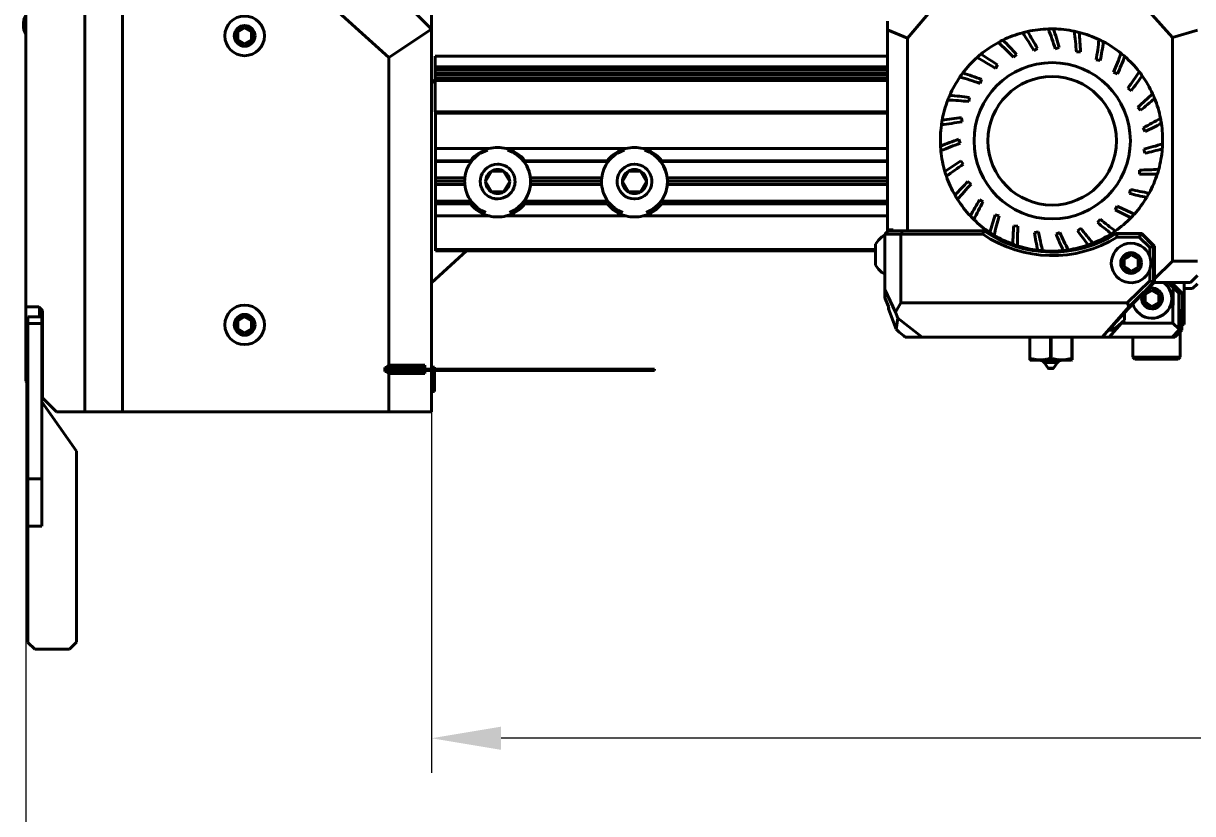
# Model space of a CAD drawing. Header units: millimetres. Extents: x 15 to 415, y 5 to 292.
# Drawn here: x 55.34 to 97.41, y 196.77 to 225.22 of the extents above; entities that cross this region are included whole.
import ezdxf

# ---------------------------------------------------------------- set-up
doc = ezdxf.new("R2010")
doc.units = ezdxf.units.MM
doc.layers.add('Annotations', color=7, linetype='Continuous')
doc.layers.add('Geometries', color=7, linetype='Continuous')
doc.styles.add('Shapr2', font='txt', dxfattribs={"height": 3.3495})
doc.dimstyles.new('ISO-25', dxfattribs={"dimtxt": 2.5, "dimasz": 2.5, "dimexe": 1.25, "dimexo": 0.625, "dimtad": 1, "dimtxsty": 'Standard', "dimcen": 2.5, "dimadec": 0, "dimazin": 0, "dimtfac": 1, "dimtmove": 0, "dimatfit": 3, "dimfxl": 1, "dimarcsym": 0})

# ---------------------------------------------------------------- blocks, each defined once
blk = doc.blocks.new('*D2')
at = {"layer": 'Annotations', "color": 0, "linetype": 'Continuous', "lineweight": 15}
for p, q in [((179.652, 228.924), (179.652, 184.329)), ((55.42, 223.18), (55.42, 184.329)), ((177.152, 185.579), (57.92, 185.579))]:
    blk.add_line(p, q, dxfattribs=at)
at = {"layer": 'Annotations', "color": 0}
for points in [[(57.92, 185.995), (57.92, 185.162), (55.42, 185.579)], [(177.152, 185.162), (177.152, 185.995), (179.652, 185.579)]]:
    blk.add_solid(points, dxfattribs=at)
at = {"layer": 'Defpoints', "color": 0}
for p in [(179.652, 229.549), (55.42, 223.805), (55.42, 185.579)]:
    blk.add_point(p, dxfattribs=at)
at = {"layer": 'Annotations', "color": 0, "lineweight": 15, "insert": (117.878, 188.273), "char_height": 3.3495, "attachment_point": 5, "style": 'Shapr2'}
blk.add_mtext('\\A1;496,93', dxfattribs=at)
blk = doc.blocks.new('*D4')
at = {"layer": 'Annotations', "color": 0, "linetype": 'Continuous', "lineweight": 15}
for p, q in [((70.023, 215.248), (70.023, 198.234)), ((165.3, 215.225), (165.3, 198.234)), ((162.8, 199.484), (72.523, 199.484))]:
    blk.add_line(p, q, dxfattribs=at)
at = {"layer": 'Annotations', "color": 0}
for points in [[(72.523, 199.901), (72.523, 199.067), (70.023, 199.484)], [(162.8, 199.067), (162.8, 199.901), (165.3, 199.484)]]:
    blk.add_solid(points, dxfattribs=at)
at = {"layer": 'Defpoints', "color": 0}
for p in [(70.023, 215.873), (165.3, 215.85), (70.023, 199.484)]:
    blk.add_point(p, dxfattribs=at)
at = {"layer": 'Annotations', "color": 0, "lineweight": 15, "insert": (116.97, 202.178), "char_height": 3.3495, "attachment_point": 5, "style": 'Shapr2'}
blk.add_mtext('\\A1;381,11', dxfattribs=at)

msp = doc.modelspace()

# ---------------------------------------------------------------- linework, layer by layer
at = {"layer": 'Geometries', "linetype": 'Continuous', "lineweight": 40}
for p, q in [((70.0232, 229.7253), (70.0232, 225.0108)), ((55.4198, 224.8288), (55.4198, 227.4487)), ((57.5439, 212.0201), (57.543, 227.4977)), ((65.341, 226.829), (68.4905, 223.9823)), ((58.8988, 226.5927), (58.8988, 211.234)), ((70.0232, 225.0108), (69.1732, 225.8608)), ((87.9647, 225.6396), (87.1496, 224.6822)), ((96.689, 224.7018), (95.845, 225.6396)), ((55.4196, 225.5014), (55.4196, 224.829)), ((86.4332, 225.2899), (86.4332, 224.9884)), ((55.4196, 224.829), (55.4196, 215.0521)), ((55.4198, 223.8053), (55.4198, 224.8288)), ((63.2978, 225.0539), (63.0478, 224.9096)), ((63.0478, 224.9096), (63.0478, 224.9063)), ((63.0478, 224.6688), (63.0478, 224.9063)), ((63.5478, 224.9096), (63.2978, 225.0539)), ((63.5478, 224.9096), (63.5478, 224.9063)), ((63.5478, 224.9063), (63.5478, 224.6688)), ((68.4905, 223.9823), (70.0232, 225.003)), ((70.0232, 225.0108), (70.0232, 225.003)), ((70.0232, 225.003), (70.0232, 223.1901)), ((87.1496, 224.6822), (86.4332, 224.9884)), ((86.4332, 224.0312), (86.4332, 224.9884)), ((97.5832, 224.9756), (96.689, 224.7018)), ((96.689, 216.6539), (96.689, 224.7018)), ((63.0478, 224.6209), (63.0478, 224.6688)), ((63.0478, 224.6209), (63.2978, 224.4766)), ((63.2978, 224.4766), (63.5478, 224.6209)), ((63.5478, 224.6209), (63.5478, 224.6688)), ((87.1496, 224.6822), (87.1496, 217.7503)), ((91.7003, 224.2355), (91.8293, 224.3121)), ((92.4667, 224.2997), (92.6099, 224.3445)), ((68.4905, 212.909), (68.4905, 223.9823)), ((70.157, 224.0312), (70.157, 223.6562)), ((70.157, 224.0312), (86.4332, 224.0312)), ((86.4332, 223.6562), (86.4332, 224.0312)), ((90.9694, 223.9963), (91.0772, 224.1005)), ((93.2273, 224.1854), (93.377, 224.196)), ((93.941, 223.8988), (94.0891, 223.8746)), ((55.4198, 215.0519), (55.4198, 223.8053)), ((86.4332, 223.6562), (70.157, 223.6562)), ((70.157, 223.5572), (70.157, 223.6562)), ((70.157, 223.5572), (86.4332, 223.5572)), ((70.157, 223.437), (70.157, 223.5572)), ((86.4332, 223.437), (70.157, 223.437)), ((70.157, 223.437), (70.157, 223.3754)), ((86.4332, 223.5572), (86.4332, 223.6562)), ((86.4332, 223.437), (86.4332, 223.5572)), ((86.4332, 223.3754), (86.4332, 223.437)), ((90.3133, 223.5949), (90.3941, 223.7213)), ((94.5694, 223.4554), (94.7079, 223.3977)), ((70.0232, 223.1901), (70.0232, 215.8725)), ((70.157, 223.0674), (70.0232, 223.1901)), ((70.157, 223.3754), (86.4332, 223.3754)), ((70.157, 223.2553), (70.157, 223.3754)), ((86.4332, 223.2553), (70.157, 223.2553)), ((70.157, 223.1562), (70.157, 223.2553)), ((70.157, 223.1562), (70.157, 223.0674)), ((86.4332, 223.1562), (70.157, 223.1562)), ((70.157, 223.0674), (70.157, 222.0312)), ((86.4332, 223.2553), (86.4332, 223.3754)), ((86.4332, 223.1562), (86.4332, 223.2553)), ((86.4332, 222.0312), (86.4332, 223.1562)), ((89.7674, 223.0531), (89.817, 223.1947)), ((95.0786, 222.8789), (95.2, 222.7908)), ((89.3612, 222.4), (89.3768, 222.5492)), ((95.4411, 222.2006), (95.539, 222.0869)), ((70.157, 222.0312), (70.1605, 222.0312)), ((86.4332, 222.0312), (70.1605, 222.0312)), ((70.1605, 221.9812), (70.1605, 222.0312)), ((86.4332, 221.9812), (70.1605, 221.9812)), ((70.1605, 220.7072), (70.1605, 221.9812)), ((86.4332, 221.9812), (86.4332, 222.0312)), ((86.4332, 220.7072), (86.4332, 221.9812)), ((89.1166, 221.6708), (89.0974, 221.8195)), ((95.6375, 221.457), (95.7064, 221.3238)), ((89.0468, 220.9049), (88.9937, 221.0452)), ((70.1605, 220.2714), (70.1605, 220.7072)), ((72.0909, 220.7072), (70.1605, 220.7072)), ((77.0159, 220.7072), (72.7128, 220.7072)), ((86.4332, 220.7072), (77.6378, 220.7072)), ((86.4332, 220.2714), (86.4332, 220.7072)), ((95.657, 220.6881), (95.6934, 220.5426)), ((70.1605, 220.2411), (70.1605, 220.2714)), ((71.421, 220.2714), (70.1605, 220.2714)), ((71.4572, 220.2411), (70.1605, 220.2411)), ((70.1605, 219.6506), (70.1605, 220.2411)), ((72.3918, 220.1464), (72.3965, 220.1465)), ((72.4075, 220.1465), (72.4127, 220.1464)), ((72.4405, 220.1453), (72.4407, 220.1453)), ((76.3822, 220.2411), (73.3465, 220.2411)), ((76.346, 220.2714), (73.3827, 220.2714)), ((77.3168, 220.1464), (77.3215, 220.1465)), ((77.3325, 220.1465), (77.3377, 220.1464)), ((86.4332, 220.2411), (78.2715, 220.2411)), ((86.4332, 220.2714), (78.3077, 220.2714)), ((86.4332, 220.2411), (86.4332, 220.2714)), ((86.4332, 219.6506), (86.4332, 220.2411)), ((89.1554, 220.1435), (89.0715, 220.2677)), ((71.2214, 219.6506), (70.1605, 219.6506)), ((70.1605, 219.5312), (70.1605, 219.6506)), ((72.1853, 219.8965), (71.9688, 219.5215)), ((72.1853, 219.8965), (71.9688, 219.5215)), ((72.1853, 219.8965), (72.2054, 219.8965)), ((72.5589, 219.8965), (72.2054, 219.8965)), ((72.6183, 219.8965), (72.5589, 219.8965)), ((72.8348, 219.5215), (72.6183, 219.8965)), ((76.1464, 219.6506), (73.5823, 219.6506)), ((77.1103, 219.8965), (76.8938, 219.5215)), ((77.1103, 219.8965), (76.8938, 219.5215)), ((77.1103, 219.8965), (77.1304, 219.8965)), ((77.4839, 219.8965), (77.1304, 219.8965)), ((77.5433, 219.8965), (77.4839, 219.8965)), ((77.7598, 219.5215), (77.5433, 219.8965)), ((77.9272, 219.6951), (77.9279, 219.6927)), ((86.4332, 219.6506), (78.5073, 219.6506)), ((86.4332, 219.5312), (86.4332, 219.6506)), ((95.4987, 219.9355), (95.5005, 219.7855)), ((70.1605, 219.4118), (70.1605, 219.5312)), ((71.2144, 219.5312), (70.1605, 219.5312)), ((70.1605, 218.8214), (70.1605, 219.4118)), ((71.2194, 219.4118), (70.1605, 219.4118)), ((71.9688, 219.5215), (72.1853, 219.1465)), ((71.9688, 219.5215), (72.1853, 219.1465)), ((72.6183, 219.1465), (72.8348, 219.5215)), ((73.0266, 219.5061), (73.0267, 219.5106)), ((73.0268, 219.5215), (73.0267, 219.5355)), ((73.0267, 219.5106), (73.0268, 219.5215)), ((76.1444, 219.4118), (73.5843, 219.4118)), ((76.1394, 219.5312), (73.5893, 219.5312)), ((76.7213, 219.3666), (76.7235, 219.3584)), ((76.8938, 219.5215), (77.1103, 219.1465)), ((76.8938, 219.5215), (77.1103, 219.1465)), ((77.5433, 219.1465), (77.7598, 219.5215)), ((77.9516, 219.5061), (77.9517, 219.5106)), ((77.9518, 219.5215), (77.9517, 219.5355)), ((77.9517, 219.5106), (77.9518, 219.5215)), ((86.4332, 219.4118), (78.5093, 219.4118)), ((86.4332, 219.5312), (78.5143, 219.5312)), ((86.4332, 219.4118), (86.4332, 219.5312)), ((86.4332, 218.8214), (86.4332, 219.4118)), ((89.4367, 219.4276), (89.3264, 219.5292)), ((95.1711, 219.2396), (95.1383, 219.0932)), ((71.4427, 218.8214), (70.1605, 218.8214)), ((70.1605, 218.7214), (70.1605, 218.8214)), ((72.1853, 219.1465), (72.1855, 219.1465)), ((72.2049, 219.1465), (72.1855, 219.1465)), ((72.5983, 219.1465), (72.2049, 219.1465)), ((72.2842, 218.9076), (72.2853, 218.9074)), ((72.6183, 219.1465), (72.5983, 219.1465)), ((76.3677, 218.8214), (73.361, 218.8214)), ((77.1103, 219.1465), (77.1105, 219.1465)), ((77.1299, 219.1465), (77.1105, 219.1465)), ((77.5233, 219.1465), (77.1299, 219.1465)), ((77.5433, 219.1465), (77.5233, 219.1465)), ((86.4332, 218.8214), (78.286, 218.8214)), ((86.4332, 218.7214), (86.4332, 218.8214)), ((89.8756, 218.796), (89.7447, 218.8694)), ((70.1605, 218.2856), (70.1605, 218.7214)), ((71.4211, 218.7214), (70.1605, 218.7214)), ((76.3461, 218.7214), (73.3825, 218.7214)), ((86.4332, 218.7214), (78.3075, 218.7214)), ((86.4332, 218.2856), (86.4332, 218.7214)), ((94.6918, 218.6381), (94.6262, 218.5032)), ((72.0916, 218.2856), (70.1605, 218.2856)), ((70.1605, 217.0812), (70.1605, 218.2856)), ((77.0166, 218.2856), (72.7121, 218.2856)), ((86.4332, 218.2856), (77.6371, 218.2856)), ((86.4332, 217.7878), (86.4332, 218.2856)), ((90.4482, 218.2826), (90.304, 218.3238)), ((94.0868, 218.1633), (93.9918, 218.0472)), ((86.3332, 217.6253), (86.4332, 217.7253)), ((86.3332, 217.5918), (86.3332, 217.6253)), ((86.9083, 217.6253), (86.3332, 217.6253)), ((86.3332, 216.1886), (86.3332, 217.5918)), ((86.4332, 217.7878), (86.5082, 217.7878)), ((86.4332, 217.7253), (86.4332, 217.7878)), ((86.4332, 217.7253), (86.4582, 217.7503)), ((86.4582, 217.7503), (86.5082, 217.7503)), ((86.5082, 217.7878), (86.6332, 217.7878)), ((86.5082, 217.7878), (86.5082, 217.7503)), ((86.5082, 217.7503), (86.6332, 217.7503)), ((86.6332, 217.7503), (86.6332, 217.7878)), ((86.6332, 217.7503), (86.9805, 217.7503)), ((86.9805, 217.7503), (86.9083, 217.6253)), ((86.9083, 215.151), (86.9083, 217.6253)), ((89.8634, 217.6253), (86.9083, 217.6253)), ((86.9805, 217.7503), (87.1496, 217.7503)), ((87.1496, 217.7503), (89.645, 217.7503)), ((89.9023, 217.7503), (89.645, 217.7503)), ((89.9023, 217.7503), (89.8634, 217.6253)), ((91.1238, 217.915), (90.974, 217.9219)), ((91.866, 217.7132), (91.7186, 217.6854)), ((92.6347, 217.688), (92.4977, 217.6269)), ((93.3885, 217.8408), (93.2693, 217.7497)), ((94.6637, 217.6503), (94.9474, 217.6503)), ((94.6998, 217.5253), (94.6637, 217.6503)), ((95.3619, 217.6503), (94.9474, 217.6503)), ((95.5542, 217.6503), (95.3619, 217.6503)), ((95.4873, 217.5253), (95.5546, 217.6498)), ((95.5542, 217.6503), (95.5546, 217.6498)), ((95.5542, 217.6503), (95.5697, 217.6503)), ((95.5546, 217.6498), (96.0075, 217.2003)), ((95.5818, 217.6503), (95.5697, 217.6503)), ((95.5818, 217.6503), (96.0352, 217.2003)), ((86.0041, 217.0813), (86.0041, 217.2652)), ((95.4873, 217.5253), (94.6998, 217.5253)), ((95.8672, 217.1482), (95.4873, 217.5253)), ((95.8672, 217.1482), (96.0074, 217.1996)), ((95.8672, 216.8343), (95.8672, 217.1482)), ((96.0075, 217.2003), (96.0074, 217.1996)), ((96.0074, 217.1996), (96.0074, 215.901)), ((96.0352, 217.2003), (96.0075, 217.2003)), ((96.0352, 217.2003), (96.0352, 217.0745)), ((71.2872, 217.0312), (70.0232, 215.8725)), ((86.0041, 217.0812), (70.1605, 217.0812)), ((70.1605, 217.0312), (70.1605, 217.0812)), ((71.2872, 217.0312), (70.1605, 217.0312)), ((86.0041, 217.0312), (71.2872, 217.0312)), ((86.0041, 217.0312), (86.0041, 217.0813)), ((86.0041, 216.5152), (86.0041, 217.0312)), ((94.9478, 216.7346), (95.1103, 216.8284)), ((94.9478, 216.7346), (94.9478, 216.4459)), ((95.1978, 216.8789), (95.1103, 216.8284)), ((95.4478, 216.7346), (95.1978, 216.8789)), ((95.4478, 216.4459), (95.4478, 216.7346)), ((96.0352, 216.0224), (96.0352, 217.0745)), ((94.9478, 216.4459), (94.9648, 216.4361)), ((95.1103, 216.3521), (94.9648, 216.4361)), ((95.1978, 216.3016), (95.1103, 216.3521)), ((95.1978, 216.3016), (95.4478, 216.4459)), ((95.8672, 215.9523), (95.8672, 216.3462)), ((96.0352, 216.0156), (96.689, 216.6539)), ((96.689, 216.6539), (97.5832, 216.6539)), ((70.0232, 215.8725), (70.0232, 212.8387)), ((86.3332, 215.6373), (86.3332, 216.1886)), ((95.0599, 215.151), (95.8672, 215.9523)), ((96.0075, 215.9003), (95.7104, 215.6054)), ((96.0273, 215.8925), (95.7868, 215.6538)), ((95.8672, 215.9523), (96.0074, 215.901)), ((96.0074, 215.901), (96.0075, 215.9003)), ((96.0075, 215.9003), (96.0352, 215.9003)), ((96.0273, 215.8925), (96.0352, 215.9003)), ((96.3655, 215.8925), (96.0273, 215.8925)), ((96.0352, 216.0168), (96.0352, 216.0224)), ((96.0352, 216.0156), (96.0352, 216.0168)), ((96.0352, 216.0156), (96.0352, 215.9003)), ((96.5098, 215.8925), (96.3655, 215.8925)), ((96.635, 215.8925), (96.5098, 215.8925)), ((96.7334, 215.8925), (96.635, 215.8925)), ((96.7334, 215.8925), (96.8206, 215.8925)), ((96.8332, 215.8925), (96.8206, 215.8925)), ((97.1103, 215.8925), (96.8332, 215.8925)), ((97.1103, 215.6675), (97.1103, 215.8925)), ((97.3332, 215.8925), (97.1103, 215.8925)), ((97.3332, 215.8925), (97.5832, 216.1425)), ((86.3332, 215.6373), (86.7158, 214.8176)), ((86.3332, 215.338), (86.3332, 215.6373)), ((95.6593, 215.5547), (95.1271, 215.0265)), ((95.3277, 215.1981), (95.6105, 215.4788)), ((95.6105, 215.4788), (95.7868, 215.6538)), ((95.7104, 215.6054), (95.6593, 215.5547)), ((95.6978, 215.4596), (95.7162, 215.4702)), ((95.6978, 215.4596), (95.6978, 215.4026)), ((95.9478, 215.6039), (95.7162, 215.4702)), ((96.1978, 215.4596), (95.9478, 215.6039)), ((96.1978, 215.1709), (96.1978, 215.4596)), ((96.6196, 215.7963), (96.707, 215.7085)), ((96.7477, 215.7938), (96.6196, 215.7963)), ((96.6997, 214.4253), (96.707, 215.7085)), ((96.707, 215.7085), (96.92, 215.505)), ((96.8196, 215.7212), (96.7477, 215.7938)), ((96.8196, 215.7212), (96.8332, 215.7075)), ((97.0339, 215.505), (96.8332, 215.7075)), ((96.92, 215.505), (96.9127, 214.2218)), ((96.92, 215.505), (97.0339, 215.505)), ((97.0339, 215.505), (97.0275, 214.3753)), ((97.1103, 214.3753), (97.1103, 215.6675)), ((97.4082, 215.6675), (97.1103, 215.6675)), ((97.4082, 215.6675), (97.5832, 215.8425)), ((55.4198, 215.0519), (55.4196, 215.0521)), ((55.4198, 215.0081), (55.4198, 215.0519)), ((55.8948, 215.0081), (55.4198, 215.0081)), ((55.4198, 212.3398), (55.4198, 215.0081)), ((55.8948, 215.0081), (55.9112, 214.9916)), ((86.3332, 215.338), (86.4631, 215.0203)), ((86.4631, 215.0203), (86.4796, 214.9798)), ((86.4651, 214.9398), (86.4631, 215.0203)), ((86.7158, 214.8176), (86.9083, 215.151)), ((95.0599, 215.151), (86.9083, 215.151)), ((94.1529, 213.9253), (95.1271, 215.0265)), ((94.9622, 214.7994), (95.2611, 215.1254)), ((95.1271, 215.0265), (95.0599, 215.151)), ((95.2611, 215.1254), (95.3277, 215.1981)), ((95.6978, 215.2903), (95.6978, 215.4026)), ((95.6978, 215.1709), (95.6978, 215.2903)), ((95.6978, 215.1709), (95.7711, 215.1286)), ((95.9478, 215.0266), (95.7711, 215.1286)), ((95.9478, 215.0266), (96.1978, 215.1709)), ((55.4959, 214.4081), (55.4959, 214.6581)), ((55.4959, 214.6581), (55.9112, 214.6581)), ((55.9112, 214.9916), (55.9112, 214.6581)), ((55.9112, 214.9916), (56.0198, 214.8831)), ((55.9112, 214.6581), (55.9959, 214.6581)), ((55.9959, 214.6581), (55.9959, 214.4081)), ((56.0198, 214.8831), (56.0198, 211.7398)), ((63.2846, 214.6463), (63.0478, 214.5096)), ((63.2978, 214.6539), (63.2846, 214.6463)), ((63.2978, 214.6539), (63.3139, 214.6446)), ((63.5478, 214.5096), (63.3139, 214.6446)), ((86.4796, 214.9798), (86.4651, 214.9398)), ((86.7469, 214.2058), (86.4651, 214.9398)), ((86.7158, 214.8176), (86.8051, 214.6063)), ((86.8051, 214.6063), (86.7469, 214.2058)), ((87.674, 213.9253), (86.8051, 214.6063)), ((94.5442, 214.3435), (94.9622, 214.7994)), ((94.9622, 214.7994), (94.9622, 214.5365)), ((55.4959, 212.2636), (55.4959, 214.4081)), ((55.9959, 214.4081), (55.4959, 214.4081)), ((55.9959, 211.7636), (55.9959, 214.4081)), ((63.0478, 214.5096), (63.0478, 214.4188)), ((63.0478, 214.2938), (63.0478, 214.4188)), ((63.0478, 214.2209), (63.0478, 214.2938)), ((63.0478, 214.2209), (63.2978, 214.0766)), ((63.2978, 214.0766), (63.5478, 214.2209)), ((63.5478, 214.5096), (63.5478, 214.4188)), ((63.5478, 214.4188), (63.5478, 214.2938)), ((63.5478, 214.2209), (63.5478, 214.2938)), ((86.7469, 214.2058), (86.851, 214.102)), ((94.3837, 214.1686), (94.5442, 214.3435)), ((94.3837, 214.1686), (94.5463, 214.1686)), ((94.4078, 213.9253), (94.8501, 214.4253)), ((94.5463, 214.1686), (94.5442, 214.3435)), ((94.5463, 214.1686), (94.9622, 214.5365)), ((94.9622, 214.5365), (94.8501, 214.4253)), ((94.8501, 214.4253), (96.6997, 214.4253)), ((96.6758, 213.9253), (96.9148, 214.1753)), ((96.9127, 214.2218), (96.6997, 214.4253)), ((96.9127, 214.2218), (96.9148, 214.1753)), ((96.9148, 214.1753), (97.0264, 214.1753)), ((97.0264, 214.1753), (96.9603, 214.1094)), ((97.0275, 214.3753), (97.0264, 214.1753)), ((97.1103, 214.3753), (97.0275, 214.3753)), ((86.851, 214.102), (87.0174, 213.9646)), ((87.0174, 213.9646), (87.068, 213.9253)), ((87.674, 213.9253), (87.068, 213.9253)), ((91.5485, 213.9253), (87.674, 213.9253)), ((91.5485, 213.9253), (91.5485, 213.165)), ((91.5581, 213.9253), (91.5485, 213.9253)), ((91.558, 213.2433), (91.5581, 213.9253)), ((92.3013, 213.9253), (91.5581, 213.9253)), ((92.3013, 213.9253), (92.3014, 213.4744)), ((92.3206, 213.9253), (92.3013, 213.9253)), ((92.3206, 213.9253), (92.3205, 213.474)), ((93.0638, 213.9253), (92.3206, 213.9253)), ((93.0638, 213.9253), (93.0639, 213.165)), ((93.0735, 213.9253), (93.0638, 213.9253)), ((93.0735, 213.165), (93.0735, 213.9253)), ((94.1529, 213.9253), (93.0735, 213.9253)), ((94.4078, 213.9253), (94.1529, 213.9253)), ((94.4078, 213.9253), (94.5776, 213.9253)), ((94.5776, 213.9253), (95.0349, 213.9253)), ((95.2603, 213.9253), (95.0349, 213.9253)), ((95.2603, 213.9253), (96.252, 213.9253)), ((95.2603, 213.9253), (95.2603, 213.2003)), ((96.252, 213.9253), (96.447, 213.9253)), ((96.6758, 213.9253), (96.447, 213.9253)), ((96.7756, 213.9253), (96.6758, 213.9253)), ((96.7793, 213.9288), (96.7756, 213.9253)), ((96.9603, 214.1094), (96.7793, 213.9288)), ((96.9603, 214.1094), (96.9603, 213.2003)), ((92.3014, 213.165), (92.3014, 213.4744)), ((92.3205, 213.165), (92.3205, 213.474)), ((68.3989, 212.834), (68.4905, 212.909)), ((68.4905, 212.909), (69.7859, 212.909)), ((69.7859, 212.909), (69.6943, 212.834)), ((69.7859, 212.909), (69.7859, 212.7715)), ((91.5485, 213.165), (91.5485, 213.1)), ((91.558, 213.165), (91.5485, 213.165)), ((91.5485, 213.1), (91.5659, 213.09)), ((91.558, 213.165), (91.558, 213.2433)), ((91.5806, 213.1578), (91.558, 213.165)), ((91.9068, 213.09), (91.5659, 213.09)), ((92.7151, 213.09), (91.9068, 213.09)), ((92.0706, 213.0047), (92.212, 212.8028)), ((92.5513, 213.0047), (92.0706, 213.0047)), ((92.3205, 213.165), (92.3014, 213.165)), ((92.5513, 213.0047), (92.4099, 212.8028)), ((93.0561, 213.09), (92.7151, 213.09)), ((93.0735, 213.1), (93.0561, 213.09)), ((93.0735, 213.165), (93.0639, 213.165)), ((93.0735, 213.1), (93.0735, 213.165)), ((95.2603, 213.2003), (95.3353, 213.1253)), ((95.2603, 213.2003), (96.9603, 213.2003)), ((96.8853, 213.1253), (95.3353, 213.1253)), ((96.9603, 213.2003), (96.8853, 213.1253)), ((68.3405, 212.8154), (68.3405, 212.834)), ((68.3989, 212.834), (68.3405, 212.834)), ((68.8626, 212.8154), (68.3405, 212.8154)), ((68.3405, 212.784), (68.3405, 212.8154)), ((68.3405, 212.784), (69.2365, 212.784)), ((68.3405, 212.7715), (68.3405, 212.784)), ((68.3405, 212.7715), (69.0733, 212.7715)), ((68.3405, 212.7215), (68.3405, 212.7715)), ((68.3405, 212.7215), (69.0733, 212.7215)), ((68.3405, 212.684), (68.3405, 212.7215)), ((68.3989, 212.684), (68.3405, 212.684)), ((68.8626, 212.834), (68.3989, 212.834)), ((68.4905, 212.609), (68.3989, 212.684)), ((68.3989, 212.684), (69.6943, 212.684)), ((68.4905, 211.234), (68.4905, 212.609)), ((69.7859, 212.609), (68.4905, 212.609)), ((68.8626, 212.8154), (68.8626, 212.834)), ((69.2365, 212.834), (68.8626, 212.834)), ((69.2365, 212.8154), (68.8626, 212.8154)), ((69.0733, 212.7215), (69.0733, 212.7715)), ((69.0733, 212.7715), (69.3233, 212.7715)), ((69.3233, 212.7215), (69.0733, 212.7215)), ((69.6943, 212.834), (69.2365, 212.834)), ((69.2365, 212.834), (69.2365, 212.8154)), ((69.2365, 212.8154), (69.2365, 212.784)), ((69.3233, 212.7715), (69.3233, 212.7215)), ((69.3233, 212.7715), (69.7859, 212.7715)), ((69.3233, 212.7215), (69.7859, 212.7215)), ((69.6943, 212.684), (69.7859, 212.609)), ((69.7859, 212.7715), (70.0232, 212.7715)), ((69.7859, 212.7215), (70.0232, 212.7215)), ((69.7859, 212.7215), (69.7859, 212.609)), ((70.0232, 212.8387), (70.0232, 212.7715)), ((70.1354, 212.8387), (70.0232, 212.8387)), ((70.0232, 212.7715), (70.1354, 212.7715)), ((70.0232, 212.7215), (70.1354, 212.7215)), ((70.0232, 211.9637), (70.0232, 212.7215)), ((70.1354, 212.7715), (70.1354, 212.8387)), ((70.1354, 212.7715), (74.2908, 212.7715)), ((70.1354, 211.9637), (70.1354, 212.7215)), ((70.1354, 212.7215), (74.2908, 212.7215)), ((74.2908, 212.7715), (74.2908, 212.7215)), ((74.5408, 212.7715), (74.2908, 212.7715)), ((74.2908, 212.7215), (74.5408, 212.7215)), ((74.5408, 212.7715), (77.4701, 212.7715)), ((74.5408, 212.7215), (74.5408, 212.7715)), ((74.5408, 212.7215), (77.4701, 212.7215)), ((77.4701, 212.7715), (77.4701, 212.7215)), ((78.0451, 212.7715), (77.4701, 212.7715)), ((77.4701, 212.7215), (78.0451, 212.7215)), ((78.0451, 212.7215), (78.0451, 212.7715)), ((92.4099, 212.8028), (92.212, 212.8028)), ((92.3853, 212.79), (92.2366, 212.79)), ((55.4959, 212.2636), (55.4198, 212.3398)), ((55.4959, 208.8227), (55.4959, 212.2636)), ((55.9959, 211.7636), (56.0198, 211.7398)), ((55.9959, 211.5972), (55.9959, 211.7636)), ((56.0198, 211.7398), (56.5255, 211.234)), ((57.543, 211.234), (57.5439, 212.0201)), ((70.1354, 211.9637), (70.0232, 211.9637)), ((70.0232, 211.9637), (70.0232, 211.234)), ((57.2459, 209.8121), (55.9959, 211.5972)), ((55.9959, 208.8227), (55.9959, 211.5972)), ((56.5255, 211.234), (57.543, 211.234)), ((58.8988, 211.234), (57.5421, 211.234)), ((58.8988, 211.234), (68.4905, 211.234)), ((68.4905, 211.234), (70.0232, 211.234)), ((57.2459, 209.8121), (57.2459, 202.9377)), ((55.4959, 208.8227), (55.9959, 208.8227)), ((55.4959, 207.1169), (55.4959, 208.8227)), ((55.9959, 208.8227), (55.9959, 207.1169)), ((55.9959, 207.1169), (55.4959, 207.1169)), ((55.4959, 207.1169), (55.4959, 202.9352)), ((55.4959, 202.9352), (55.7459, 202.6852)), ((56.9934, 202.6852), (57.2459, 202.9377)), ((56.9934, 202.6852), (55.7459, 202.6852))]:
    msp.add_line(p, q, dxfattribs=at)
at = {"layer": 'Geometries', "linetype": 'Continuous', "lineweight": 40, "flags": 128}
for points in [[(72.4075, 220.1465), (72.4018, 220.1465), (72.3965, 220.1465)], [(72.4405, 220.1453), (72.4214, 220.1462), (72.4127, 220.1464)], [(77.3325, 220.1465), (77.3268, 220.1465), (77.3215, 220.1465)], [(77.9511, 219.5522), (77.9504, 219.5633), (77.9487, 219.5845), (77.9461, 219.6059), (77.9428, 219.6275), (77.9387, 219.6492), (77.934, 219.6697), (77.9286, 219.6902), (77.9279, 219.6927)], [(71.7772, 219.5441), (71.7771, 219.541), (71.7768, 219.5215), (71.7768, 219.5215)], [(73.0267, 219.5355), (73.0265, 219.5422), (73.0261, 219.5522)], [(76.7022, 219.5441), (76.7021, 219.541), (76.7018, 219.5215), (76.7018, 219.5215)], [(76.7018, 219.5215), (76.7022, 219.5007), (76.7032, 219.4797), (76.705, 219.4585), (76.7076, 219.4371), (76.7109, 219.4155), (76.715, 219.3938), (76.7197, 219.3733), (76.7213, 219.3666)], [(77.9517, 219.5355), (77.9515, 219.5422), (77.9511, 219.5522)], [(72.2853, 218.9074), (72.302, 218.9045), (72.3223, 218.9016), (72.3425, 218.8993), (72.3625, 218.8977), (72.381, 218.8968)], [(72.381, 218.8968), (72.3823, 218.8968), (72.4001, 218.8965)], [(72.4001, 218.8965), (72.4018, 218.8965), (72.4036, 218.8965)], [(72.4036, 218.8965), (72.4226, 218.8968), (72.4232, 218.8968)], [(77.306, 218.8968), (77.3073, 218.8968), (77.3251, 218.8965)], [(77.3251, 218.8965), (77.3268, 218.8965), (77.3286, 218.8965)], [(77.3286, 218.8965), (77.3476, 218.8968), (77.3482, 218.8968)], [(96.6196, 215.7963), (96.5991, 215.8163), (96.5779, 215.8359), (96.5562, 215.855), (96.5339, 215.8735), (96.5111, 215.8915), (96.5098, 215.8925)], [(96.7477, 215.7938), (96.7285, 215.8127), (96.7088, 215.8311), (96.6886, 215.8491), (96.6679, 215.8666), (96.6467, 215.8836), (96.6351, 215.8925)], [(92.3014, 213.165), (92.2794, 213.1579), (92.2578, 213.1514), (92.2366, 213.1453), (92.2158, 213.1396), (92.1954, 213.1343), (92.1753, 213.1295), (92.152, 213.1243), (92.129, 213.1197), (92.1064, 213.1155), (92.0841, 213.1119), (92.0578, 213.1083), (92.0319, 213.1053), (92.0061, 213.103), (91.9806, 213.1013), (91.9551, 213.1004), (91.9297, 213.1), (91.9055, 213.1003), (91.8812, 213.1012), (91.8568, 213.1027), (91.8323, 213.1048), (91.8075, 213.1075), (91.7825, 213.1108), (91.7572, 213.1148), (91.7316, 213.1194), (91.7111, 213.1235), (91.6904, 213.1281), (91.6693, 213.133), (91.6479, 213.1385), (91.6261, 213.1443), (91.6039, 213.1507), (91.5812, 213.1576), (91.5806, 213.1578)], [(93.0639, 213.165), (93.0419, 213.1579), (93.0203, 213.1514), (92.9991, 213.1453), (92.9783, 213.1396), (92.9579, 213.1343), (92.9378, 213.1295), (92.9145, 213.1243), (92.8915, 213.1197), (92.8689, 213.1155), (92.8466, 213.1119), (92.8203, 213.1083), (92.7944, 213.1053), (92.7686, 213.103), (92.7431, 213.1013), (92.7176, 213.1004), (92.6922, 213.1), (92.668, 213.1003), (92.6437, 213.1012), (92.6193, 213.1027), (92.5948, 213.1048), (92.57, 213.1075), (92.545, 213.1108), (92.5197, 213.1148), (92.4941, 213.1194), (92.4736, 213.1235), (92.4529, 213.1281), (92.4318, 213.133), (92.4104, 213.1385), (92.3886, 213.1443), (92.3664, 213.1507), (92.3437, 213.1576), (92.3205, 213.165)]]:
    msp.add_lwpolyline(points, dxfattribs=at)
at = {"layer": 'Geometries', "linetype": 'Continuous', "lineweight": 40}
for centre, radius in [((63.2978, 224.7652), 0.7125), ((63.2978, 224.7652), 0.375), ((92.3582, 220.989), 2.8125), ((92.3582, 220.989), 2.3125), ((95.1978, 216.5902), 0.375), ((63.2978, 214.3652), 0.7125), ((63.2978, 214.3652), 0.375)]:
    msp.add_circle(centre, radius, dxfattribs=at)
for centre, radius, start, end in [((56.0478, 225.1652), 0.7125, 151.84627, 208.15373), ((63.2978, 224.7652), 0.2887, 150, 210), ((63.2978, 224.7652), 0.2887, 90, 150), ((63.2978, 224.7652), 0.2887, 30, 90), ((63.2978, 224.7652), 0.2887, 330, 30), ((92.3332, 221.0175), 4, 105.086, 115.95965), ((92.3332, 221.0175), 4, 102.49278, 105.086), ((80.3557, 217.4975), 13.1947, 30.70763, 34.01944), ((92.3332, 221.0175), 4, 91.62327, 102.49278), ((78.9015, 217.0745), 14.8159, 29.24222, 31.98655), ((92.3332, 221.0175), 4, 89.03083, 91.62327), ((79.874, 220.3596), 13.1947, 17.3743, 20.66415), ((78.3615, 220.2833), 14.8159, 15.90889, 18.63225), ((92.3332, 221.0175), 4, 78.17138, 89.03083), ((80.0654, 223.2556), 13.1947, 4.04097, 7.30155), ((92.3332, 221.0175), 4, 75.58078, 78.17138), ((78.576, 223.5302), 14.8159, 2.57556, 5.27166), ((92.3332, 221.0175), 4, 64.73678, 75.58078), ((63.2978, 224.7652), 0.2887, 210, 270), ((63.2978, 224.7652), 0.2887, 270, 330), ((92.3332, 221.0175), 4, 118.55255, 129.42422), ((92.3332, 221.0175), 4, 115.95965, 118.55255), ((81.4844, 214.8237), 13.1947, 44.04097, 47.36622), ((80.167, 214.0767), 14.8159, 42.57556, 45.33343), ((80.9195, 226.0294), 13.1947, 350.70763, 353.93325), ((92.3332, 221.0175), 4, 62.14898, 64.73678), ((79.5336, 226.6401), 14.8159, 349.24222, 351.90629), ((92.3332, 221.0175), 4, 51.32501, 62.14898), ((92.3332, 221.0175), 4, 132.01571, 142.87941), ((92.3332, 221.0175), 4, 129.42422, 132.01571), ((83.1993, 212.4822), 13.1947, 57.3743, 60.70375), ((82.0897, 211.4515), 14.8159, 55.90889, 58.67213), ((82.3902, 228.5315), 13.1947, 337.3743, 340.56117), ((81.1825, 229.4453), 14.8159, 335.90889, 338.53789), ((92.3332, 221.0175), 4, 48.74081, 51.32501), ((92.3332, 221.0175), 4, 37.94033, 48.74081), ((92.3332, 221.0175), 4, 142.87941, 145.4685), ((84.566, 209.3405), 14.8159, 69.24222, 72.00239), ((84.3983, 230.627), 13.1947, 324.04097, 327.18743), ((92.3332, 221.0175), 4, 35.36036, 37.94033), ((92.3332, 221.0175), 4, 145.4685, 156.3187), ((85.408, 210.5993), 13.1947, 70.70763, 74.03184), ((83.4339, 231.7947), 14.8159, 322.57556, 325.16839), ((92.3332, 221.0175), 4, 24.58556, 35.36036), ((92.3332, 221.0175), 4, 156.3187, 158.90451), ((87.4623, 207.8575), 14.8159, 82.57556, 85.3244), ((86.8356, 232.2028), 13.1947, 310.70763, 313.81423), ((92.3332, 221.0175), 4, 22.01018, 24.58556), ((92.3332, 221.0175), 4, 158.90451, 169.73642), ((87.9914, 209.2765), 13.1947, 84.04097, 87.35078), ((86.1664, 233.5615), 14.8159, 309.24222, 311.79975), ((92.3332, 221.0175), 4, 11.26185, 22.01018), ((90.6226, 207.0824), 14.8159, 95.90889, 98.63879), ((89.5705, 233.1742), 13.1947, 297.3743, 300.44374), ((92.3332, 221.0175), 4, 8.69118, 11.26185), ((92.3332, 221.0175), 4, 172.31827, 183.12808), ((92.3332, 221.0175), 4, 169.73642, 172.31827), ((90.8102, 208.5852), 13.1947, 97.3743, 100.66139), ((89.2328, 234.6505), 14.8159, 295.90889, 298.43389), ((92.3332, 221.0175), 4, 357.96864, 8.69118), ((93.8765, 207.057), 14.8159, 109.24222, 111.94661), ((93.7124, 208.5626), 13.1947, 110.70763, 113.96492), ((72.4018, 219.4965), 1.25, 104.40263, 141.68866), ((72.4018, 219.5215), 1.1875, 108.00519, 142.70151), ((72.4018, 219.4965), 1.25, 75.59737, 104.40263), ((72.4018, 219.4965), 1.25, 38.31134, 75.59737), ((72.4018, 219.5215), 1.1875, 290.83556, 71.99482), ((72.4018, 219.5215), 1.1875, 37.29849, 59.78994), ((77.3268, 219.4965), 1.25, 104.40263, 141.68866), ((77.3268, 219.5215), 1.1875, 108.00519, 142.70151), ((77.3268, 219.4965), 1.25, 75.59737, 104.40263), ((77.3268, 219.4965), 1.25, 38.31134, 75.59737), ((77.3268, 219.5215), 1.1875, 290.83556, 71.99482), ((77.3268, 219.5215), 1.1875, 37.29849, 59.78994), ((92.3332, 221.0175), 4, 183.12808, 185.70549), ((92.3332, 221.0175), 4, 185.70549, 196.4906), ((92.4558, 233.4886), 13.1947, 284.04097, 287.07795), ((92.4676, 235.003), 14.8159, 282.57556, 285.07254), ((92.3332, 221.0175), 4, 344.70373, 355.40256), ((92.3332, 221.0175), 4, 355.40256, 357.96864), ((72.4018, 219.5215), 1.1875, 142.70151, 173.75652), ((72.4018, 219.5215), 0.625, 90.91606, 161.02788), ((72.4018, 219.5215), 0.625, 27.79645, 86.43278), ((72.4018, 219.5215), 1.1875, 6.24348, 37.29849), ((77.3268, 219.5215), 1.1875, 142.70151, 173.75652), ((77.3268, 219.5215), 0.625, 90.91604, 177.92436), ((77.3268, 219.5215), 0.625, 16.12931, 89.00131), ((77.3268, 219.5215), 1.1875, 6.24348, 37.29849), ((97.0485, 207.7827), 14.8159, 122.57556, 125.24928), ((96.5416, 209.2098), 13.1947, 124.04097, 127.26303), ((72.4018, 219.5215), 1.1875, 173.75652, 179.5295), ((72.4018, 219.5215), 0.625, 161.02788, 177.92436), ((72.4018, 219.5215), 0.433, 120, 180), ((72.4018, 219.5215), 0.433, 60, 120), ((72.4018, 219.5215), 0.433, 0, 60), ((72.4018, 219.5215), 0.625, 2.81998, 27.79645), ((72.4018, 219.5215), 1.1875, 0.4705, 6.24348), ((77.3268, 219.5215), 1.1875, 173.75652, 179.5295), ((77.3268, 219.5215), 0.433, 120, 180), ((77.3268, 219.5215), 0.433, 60, 120), ((77.3268, 219.5215), 0.433, 0, 60), ((77.3268, 219.5215), 1.1875, 0.4705, 6.24348), ((92.3332, 221.0175), 4, 196.4906, 199.06335), ((92.3332, 221.0175), 4, 199.06335, 209.82246), ((95.3357, 233.1292), 13.1947, 270.70763, 273.71859), ((95.6965, 234.6001), 14.8159, 269.24222, 271.71721), ((92.3332, 221.0175), 4, 331.46335, 342.14186), ((92.3332, 221.0175), 4, 342.14186, 344.70373), ((72.4018, 219.5215), 1.1875, 179.5295, 185.29768), ((72.4018, 219.5215), 1.1875, 185.29768, 216.12466), ((72.4018, 219.5215), 0.625, 180.00088, 203.88161), ((72.4018, 219.5215), 0.625, 203.88161, 259.15293), ((72.4018, 219.5215), 0.433, 180, 240), ((72.4018, 219.5215), 0.625, 271.95558, 339.08826), ((72.4018, 219.5215), 0.433, 300, 0), ((72.4018, 219.5215), 0.625, 339.08826, 358.58684), ((72.4018, 219.5215), 1.1875, 323.87534, 354.70232), ((72.4018, 219.5215), 1.1875, 354.70232, 0.4705), ((77.3268, 219.5215), 1.1875, 179.5295, 185.29768), ((77.3268, 219.5215), 1.1875, 185.29768, 216.12466), ((77.3268, 219.5215), 0.625, 195.12537, 268.09063), ((77.3268, 219.5215), 0.433, 180, 240), ((77.3268, 219.5215), 0.625, 271.9556, 358.58875), ((77.3268, 219.5215), 0.433, 300, 0), ((77.3268, 219.5215), 1.1875, 323.87534, 354.70232), ((77.3268, 219.5215), 1.1875, 354.70232, 0.4705), ((99.9677, 209.2203), 14.8159, 135.90889, 138.54845), ((99.1453, 210.4921), 13.1947, 137.3743, 140.5576), ((98.0552, 232.1153), 13.1947, 257.3743, 260.36702), ((72.4018, 219.5215), 1.1875, 216.12466, 249.16443), ((72.4018, 219.5215), 0.433, 240, 300), ((72.4018, 219.5215), 1.1875, 302.03081, 323.87534), ((77.3268, 219.5215), 1.1875, 216.12466, 249.16443), ((77.3268, 219.5215), 0.433, 240, 300), ((77.3268, 219.5215), 1.1875, 302.03081, 323.87534), ((92.3332, 221.0175), 4, 209.82246, 212.39055), ((92.3332, 221.0175), 4, 212.39055, 223.12373), ((102.4766, 211.2924), 14.8159, 149.24222, 151.84598), ((101.3831, 212.3403), 13.1947, 150.70763, 153.85075), ((98.7454, 233.4633), 14.8159, 255.90889, 258.36904), ((92.3332, 221.0175), 4, 318.24244, 328.90509), ((92.3332, 221.0175), 4, 328.90509, 331.46335), ((72.4018, 219.4965), 1.25, 218.32093, 255.62765), ((72.4018, 219.4965), 1.25, 284.37235, 321.67907), ((77.3268, 219.4965), 1.25, 218.32093, 255.62765), ((77.3268, 219.4965), 1.25, 284.37235, 321.67907), ((101.45, 231.6541), 14.8159, 242.57556, 245.0288), ((100.4675, 230.5015), 13.1947, 244.04097, 247.0242), ((72.4018, 219.4965), 1.25, 255.62765, 284.37235), ((77.3268, 219.4965), 1.25, 255.62765, 284.37235), ((92.3332, 221.0175), 4, 223.12373, 225.68744), ((92.3332, 221.0175), 4, 225.68744, 236.39615), ((104.44, 213.8872), 14.8159, 162.57556, 165.14377), ((103.1344, 214.6547), 13.1947, 164.04097, 167.14461), ((103.6645, 229.2699), 14.8159, 229.24222, 231.69683), ((102.4427, 228.375), 13.1947, 230.70763, 233.6906), ((92.3332, 221.0175), 4, 305.03488, 315.68699), ((92.3332, 221.0175), 4, 315.68699, 318.24244), ((86.7028, 216.8902), 0.793, 117.77959, 151.77732), ((92.3582, 221.28), 4.425, 235.68154, 301.94942), ((92.3582, 221.28), 4.3, 235.17059, 302.42309), ((92.3332, 221.0175), 4, 236.39615, 238.95597), ((92.3332, 221.0175), 4, 238.95597, 249.64296), ((105.7521, 216.8649), 14.8159, 175.90889, 178.44371), ((104.3047, 217.3106), 13.1947, 177.3743, 180.44128), ((106.3422, 220.0649), 14.8159, 189.24222, 191.74759), ((104.831, 220.1648), 13.1947, 190.70763, 193.7427), ((106.1783, 223.3148), 14.8159, 202.57556, 205.05695), ((104.6849, 223.0634), 13.1947, 204.04097, 207.05057), ((105.2694, 226.4392), 14.8159, 215.90889, 218.37306), ((103.8742, 225.8502), 13.1947, 217.3743, 220.36622), ((92.3332, 221.0175), 4, 291.83387, 302.4813), ((92.3332, 221.0175), 4, 302.4813, 305.03488), ((92.3332, 221.0175), 4, 249.64296, 252.19959), ((92.3332, 221.0175), 4, 252.19959, 262.86876), ((92.3332, 221.0175), 4, 278.6323, 289.28112), ((92.3332, 221.0175), 4, 289.28112, 291.83387), ((95.1978, 216.5902), 0.7125, 20.03335, 262.94587), ((92.3332, 221.0175), 4, 262.86876, 265.42308), ((92.3332, 221.0175), 4, 265.42308, 276.07929), ((92.3332, 221.0175), 4, 276.07929, 278.6323), ((95.1978, 216.5902), 0.2887, 150, 210), ((95.1978, 216.5902), 0.2887, 90, 150), ((95.1978, 216.5902), 0.2887, 30, 90), ((95.1978, 216.5902), 0.2887, 330, 30), ((95.1978, 216.5902), 0.7125, 339.96665, 20.03335), ((86.7028, 216.8902), 0.793, 208.22267, 242.22041), ((95.1978, 216.5902), 0.2887, 210, 270), ((95.1978, 216.5902), 0.7125, 262.94587, 339.96665), ((95.1978, 216.5902), 0.2887, 270, 330), ((95.9478, 215.3152), 0.7125, 195.45071, 54.11203), ((95.9478, 215.3152), 0.375, 154.14036, 270), ((95.9478, 215.3152), 0.2887, 150, 210), ((95.9478, 215.3152), 0.2887, 90, 150), ((95.9478, 215.3152), 0.375, 270, 115.42589), ((95.9478, 215.3152), 0.2887, 30, 90), ((95.9478, 215.3152), 0.2887, 330, 30), ((95.9478, 215.3152), 0.2887, 210, 270), ((95.9478, 215.3152), 0.2887, 270, 330), ((63.2978, 214.3652), 0.2887, 90, 150), ((63.2978, 214.3652), 0.2887, 30, 90), ((63.2978, 214.3652), 0.2887, 150, 210), ((63.2978, 214.3652), 0.2887, 210, 270), ((63.2978, 214.3652), 0.2887, 270, 330), ((63.2978, 214.3652), 0.2887, 330, 30), ((91.9068, 212.89), 0.2, 35, 90), ((92.7151, 212.89), 0.2, 90, 145), ((92.2366, 212.82), 0.03, 215, 270), ((92.3853, 212.82), 0.03, 270, 325)]:
    msp.add_arc(centre, radius, start, end, dxfattribs=at)

# ---------------------------------------------------------------- dimensions: what is measured, and where the dimension line sits
at = {"layer": 'Annotations', "linetype": 'Continuous', "lineweight": 15}
for base, p1, p2, picture, middle in [((55.4198, 185.5788), (179.652, 229.5486), (55.4198, 223.8053), '*D2', (117.8778, 185.5788)), ((70.0232, 199.4842), (165.3003, 215.8501), (70.0232, 215.8725), '*D4', (116.9696, 199.4842))]:
    dim = msp.add_linear_dim(base=base, p1=p1, p2=p2, dimstyle='ISO-25', override={"dimscale": 1, "dimgap": 0.7, "dimdec": 2, "dimlfac": 4, "dimrnd": 0.01, "dimzin": 8, "dimdsep": 44, "dimtxsty": 'Shapr2', "dimse1": 0, "dimse2": 0, "dimadec": 2, "dimtol": 0, "dimlim": 0, "dimtp": 0, "dimtm": 0, "dimtfac": 0.6, "dimtdec": 8, "dimfrac": 2, "dimtolj": 1, "dimlwd": 15, "dimlwe": 15}, dxfattribs=at)
    dim.commit()
    dim.dimension.update_dxf_attribs({"geometry": picture, "text_midpoint": middle, "dimtype": 160})

doc.saveas('drawing.dxf')
